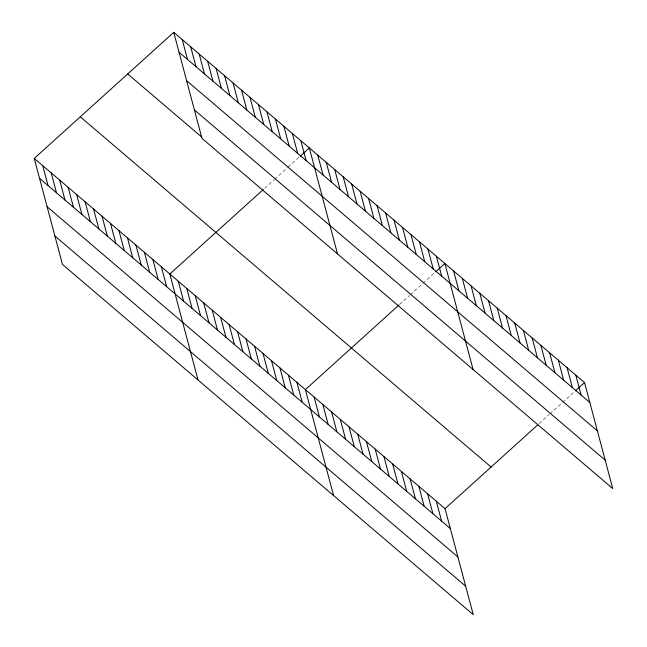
<?xml version="1.0" encoding="UTF-8"?>
<svg xmlns="http://www.w3.org/2000/svg" width="647" height="647" viewBox="0 0 647 647"><rect width="100%" height="100%" fill="white"/><g stroke="black" fill="none" stroke-linecap="round" stroke-linejoin="round"><path stroke-width="0.49" stroke-dasharray="3.23 2.43" d="M264.696 188.253L273.899 179.931M274.611 179.292L287.357 167.767M288.069 167.128L299.399 156.889M399.547 304.47L409.462 295.509M410.174 294.87L422.208 283.984M422.92 283.346L434.954 272.46M539.218 423.55L549.133 414.581M549.837 413.943L561.879 403.065M562.591 402.426L574.625 391.54"/><path stroke-width="0.97" d="M34.259 158.434L445.047 508.663L473.248 614.65L62.46 264.421L34.259 158.434L173.752 32.35L584.54 382.579L612.741 488.566L201.953 138.337L173.752 32.35M263.28 189.531L169.821 274.013L198.022 379.999M300.103 156.25L309.315 147.928L337.516 253.907M398.843 305.109L305.384 389.591L333.577 495.57M435.666 271.821L444.869 263.499L473.07 369.486M445.047 508.663L537.786 424.836M575.337 390.901L584.54 382.579M179.049 52.245L589.838 402.474M186.603 80.657L597.391 430.886M194.391 109.925L605.18 460.154M127.718 73.96L201.856 137.164M80.293 116.832L491.081 467.053M39.556 178.337L450.344 528.567M47.11 206.741L457.906 556.97M54.898 236.009L465.694 586.239M575.814 375.139L581.103 395.034M567.079 367.69L572.377 387.593M558.353 360.25L563.65 380.153M549.626 352.809L554.916 372.704M540.892 345.369L546.189 365.264M532.166 337.928L537.463 357.823M523.439 330.48L528.728 350.383M514.705 323.039L520.002 342.942M505.978 315.599L511.276 335.494M497.252 308.158L502.541 328.053M488.517 300.709L493.815 320.613M479.791 293.269L485.08 313.172M471.056 285.828L476.354 305.724M462.33 278.388L467.627 298.283M453.604 270.939L458.893 290.843M436.401 256.277L441.691 276.18M427.926 249.055L433.223 268.95M419.458 241.832L424.747 261.728M410.982 234.61L416.28 254.506M402.507 227.38L407.804 247.283M394.039 220.158L399.328 240.061M385.563 212.936L390.861 232.839M377.088 205.714L382.385 225.609M368.62 198.492L373.917 218.387M360.144 191.269L365.442 211.165M436.321 501.223L441.618 521.118M351.677 184.039L356.966 203.942M343.201 176.817L348.498 196.72M427.594 493.782L432.883 513.678M334.725 169.595L340.023 189.498M418.86 486.342L424.157 506.237M326.258 162.373L331.555 182.268M410.133 478.893L415.431 498.797M317.782 155.151L323.079 175.046M401.399 471.453L406.696 491.356M392.672 464.012L397.97 483.907M300.839 140.698L306.136 160.602M383.946 456.572L389.235 476.467M292.363 133.476L297.66 153.379M375.211 449.123L380.509 469.026M283.896 126.254L289.185 146.157M366.485 441.683L371.782 461.586M275.42 119.032L280.717 138.927M357.759 434.242L363.048 454.137M266.952 111.81L272.241 131.705M349.024 426.802L354.321 446.697M258.476 104.588L263.774 124.483M340.298 419.353L345.595 439.256M250.001 97.357L255.298 117.261M331.571 411.913L336.861 431.816M241.533 90.135L246.822 110.039M322.837 404.472L328.134 424.375M233.057 82.913L238.355 102.816M314.11 397.032L319.408 416.927M224.59 75.691L229.879 95.586M216.114 68.469L221.411 88.364M296.908 382.361L302.206 402.264M207.638 61.247L212.936 81.142M288.433 375.139L293.73 395.042M199.171 54.016L204.46 73.92M279.965 367.917L285.254 387.82M190.695 46.794L195.992 66.698M271.489 360.694L276.787 380.59M182.219 39.572L187.517 59.475M263.022 353.472L268.311 373.368M254.546 346.25L259.843 366.145M246.07 339.02L251.368 358.923M237.603 331.798L242.892 351.701M229.127 324.576L234.424 344.479M220.651 317.353L225.949 337.249M212.184 310.131L217.481 330.027M203.708 302.909L209.005 322.804M195.24 295.679L200.53 315.582M186.765 288.457L192.062 308.36M178.289 281.235L183.586 301.138M161.346 266.79L166.643 286.686M152.878 259.568L158.167 279.464M144.402 252.338L149.7 272.241M135.927 245.116L141.224 265.019M127.459 237.894L132.748 257.797M118.983 230.672L124.281 250.567M110.516 223.45L115.805 243.345M102.04 216.227L107.337 236.123M93.564 208.997L98.862 228.901M85.097 201.775L90.386 221.678M76.621 194.553L81.918 214.456M68.145 187.331L73.443 207.226M59.678 180.109L64.975 200.004M51.202 172.886L56.499 192.782M42.734 165.656L48.024 185.56"/></g></svg>
